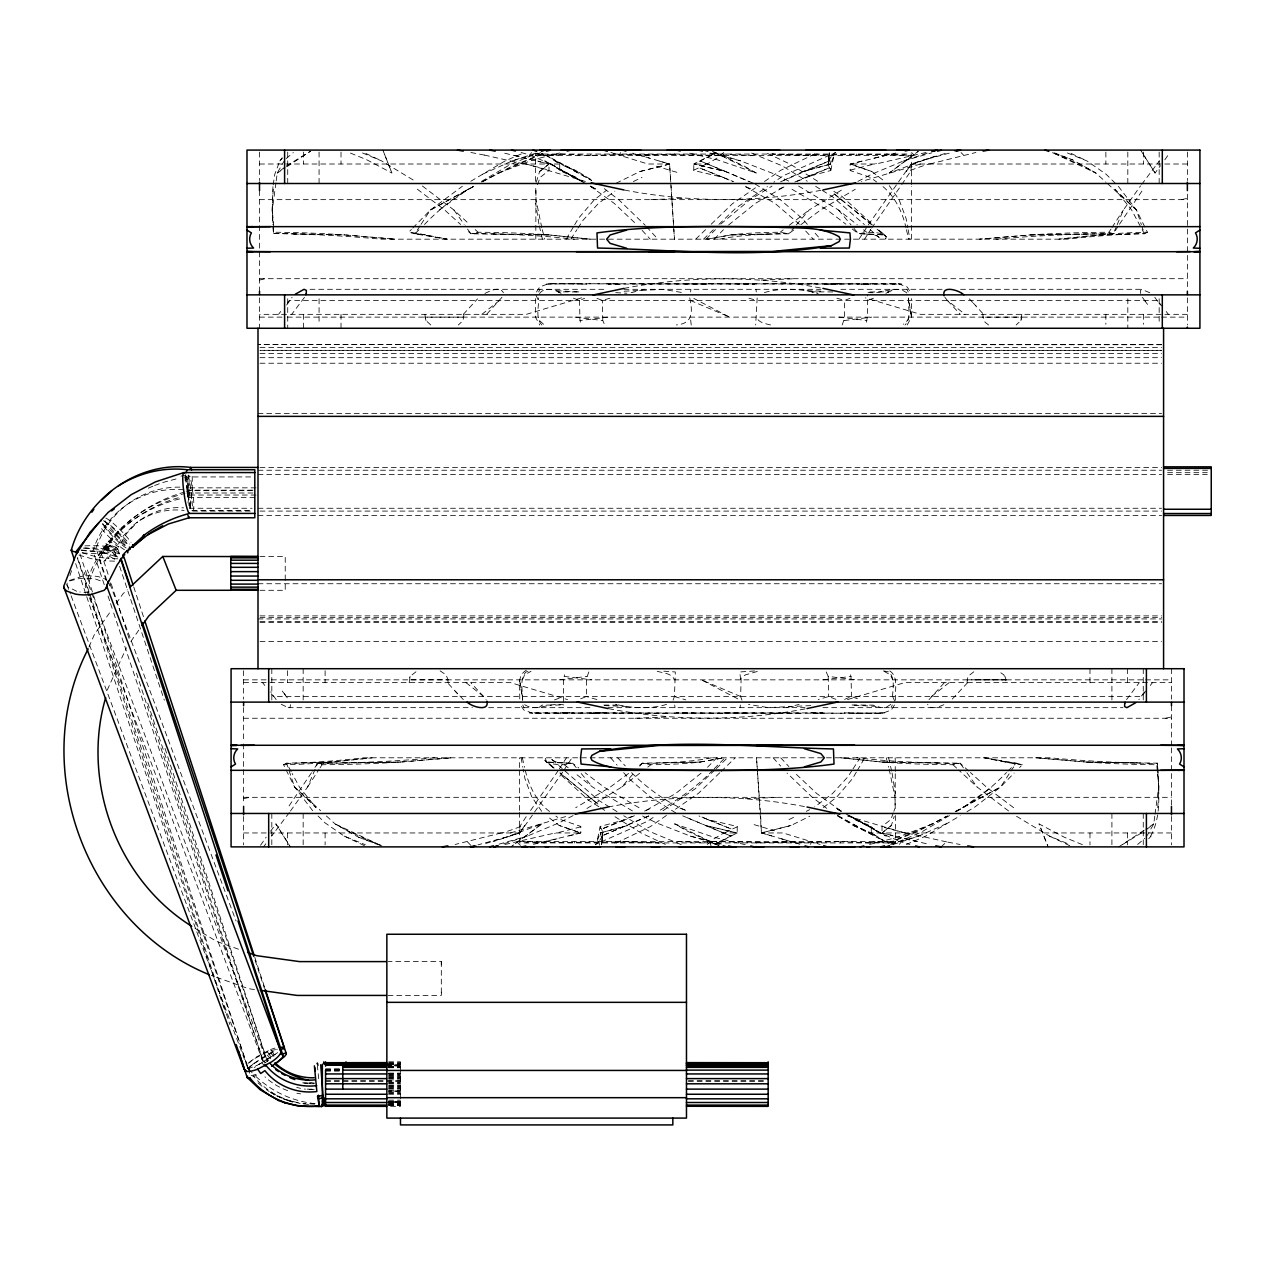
<?xml version="1.0" encoding="UTF-8"?>
<svg xmlns="http://www.w3.org/2000/svg" width="1275" height="1275" viewBox="0 0 1275 1275"><rect width="100%" height="100%" fill="white"/><g stroke="black" fill="none" stroke-linecap="round" stroke-linejoin="round"><path stroke-width="0.75" stroke-dasharray="5 3.75" d="M387.998 995.424L441.325 995.424L441.325 992.189M441.309 964.84L441.309 961.605L388.126 961.605M563.598 702.111L563.598 679.846L564.65 674.794M866.347 322.177L867.398 317.124L867.398 294.86M519.515 812.318L519.674 842.918L895.417 842.918L895.337 812.876M519.515 810.374L519.578 769.478M519.594 767.534L519.61 757.796M911.386 239.174L911.482 186.596M911.482 184.652L911.322 154.052L535.58 154.052L535.643 184.094M535.548 298.557L535.468 317.124L539.723 324.998M895.448 700.262C894.476 690.556 899.433 676.133 888.675 670.204M634.44 815.713L625.818 819.554L600.238 826.439L596.987 841.532L600.238 832.91L602.692 832.957L601.657 844.321L602.692 832.957A181.48 41.262 9.4 0 0 599.935 826.407M794.819 182.022L805.178 177.416L830.758 170.515L830.758 164.061L828.288 164.013L829.324 152.649L828.288 164.013A181.48 41.262 9.4 0 0 831.061 170.563M535.803 239.174L535.93 188.923M895.257 773.686L895.066 808.047L893.871 811.33M541.875 324.998C535.038 317.858 539.245 306.797 538.417 297.936M883.543 670.905L889.121 671.973C895.911 679.479 892.229 690.859 892.436 700.166M273.233 189.242L272.069 209.817L272.93 224.575M1157.764 807.712L1158.927 787.153L1157.509 763.167L1086.364 762.067L1035.81 757.796L1086.364 762.067A308.423 59.001 7.6 0 0 1156.744 764.729L1157.509 763.167C1158.003 788.332 1163.23 816.797 1148.791 839.173M601.657 844.321L602.692 832.957M690.652 291.975L690.875 289.282M740.122 707.689L740.329 704.995M828.288 164.013L829.324 152.649M817.387 154.052L808.828 155.438L772.076 154.052C818.359 156.347 865.677 153.175 911.529 155.438L535.373 155.438L541.971 154.052L544.568 155.438L560.745 154.052L590.452 155.438L590.596 154.052M840.384 842.918L840.528 841.532L870.251 842.918L886.412 841.532L889.01 842.918L895.624 841.532L519.467 841.532C565.303 843.795 612.622 840.623 658.92 842.918L622.152 841.532L613.61 842.918M673.088 700.166L674.443 696.548L675.32 671.973L660.514 670.969M757.175 297.936L755.677 324.998M522.638 700.166C522.862 690.859 519.18 679.479 525.969 671.973L531.532 670.905M908.485 297.936C907.657 306.797 911.848 317.858 905.011 324.998M275.942 182.787L272.308 210.024L272.993 223.906M276.197 180.843L277.249 173.049L283.831 161.463M1154.783 816.128L1153.747 823.921L1147.165 835.508M1155.054 814.183L1158.688 786.946L1156.744 764.729M409.148 682.635L410.104 676.403L417.18 670.841M464.02 314.335L463.064 320.567L458.315 324.998M522.399 679.846L524.615 674.921L530.99 671.303M908.597 317.124L907.832 320.121L903.353 324.264M966.976 682.635L967.932 676.403L975.008 670.841M1021.833 314.335L1020.892 320.567L1016.127 324.998M272.914 186.708L272.308 210.024L273.918 228.528M273.185 184.923L274.794 174.229L279.863 160.889L282.205 157.797M588.843 671.973L586.58 678.109L586.484 696.548L579.185 699.337M842.137 324.998L844.401 318.862L844.512 300.422L849.979 298.334M830.758 170.515L833.993 155.438L830.758 164.061L803.138 171.503L780.459 181.735M448.115 682.635L447.876 679.814L409.148 679.846L410.104 676.403M1020.892 320.567L1021.833 317.124L983.838 317.156M689.727 297.936C692.947 312.55 692.628 323.627 676.356 324.966M741.986 700.166L740.648 696.548L741.126 678.204L745.285 674.921L757.86 671.303M536.217 182.293L539.628 171.503L548.983 164.061L548.983 170.515L540.106 177.416L537.126 185.64M893.265 812.972L890.874 819.554L882.013 826.439L882.013 832.91L891.368 825.467L894.205 816.462M69.95 575.455L72.356 568.411M109.315 585.926L110.399 582.771M83.353 548.123A22.95 3.028 1.4 0 1 98.079 548.25L103.355 548.633L105.395 543.325A20.416 1.881 24.3 0 1 115.244 549.477L123.356 535.851L134.289 524.487L133.604 525.077C147.326 513.427 165.352 506.175 183.52 507.864M84.883 545.875A22.95 3.028 1.4 0 1 101.283 545.923L106.558 546.29L108.582 540.998A20.416 1.881 24.3 0 1 118.432 547.15L126.56 533.524L137.493 522.16L136.792 522.75M82.477 552.872L87.752 553.254A22.95 3.028 1.4 0 0 104.152 553.302L106.447 547.357A20.416 1.881 24.3 0 0 115.244 549.477M81.106 550.035L90.939 550.928A22.95 3.028 1.4 0 0 107.339 550.975L109.634 545.031A20.416 1.881 24.3 0 0 118.432 547.15M538.688 707.689L542.082 705.107L563.933 704.995C551.167 701.617 535.723 712.629 524.248 704.39M892.293 289.282L891.783 290.588L885.567 293.362M290.429 811.059L307.626 786.946L317.682 763.167L400.414 762.067L451.493 757.796L400.414 762.067A308.423 70.603 -2 0 1 322.065 764.729L317.682 763.167L312.534 771.152M1116.406 226.488L1113.298 233.803L1030.582 234.903L979.503 239.174L1030.582 234.903A308.423 70.603 -2 0 1 1108.915 232.241L1113.298 233.803L1118.462 225.818M1117.171 224.655L1123.371 210.024L1140.551 185.895M88.963 647.062L94.478 634.312L111.594 609.976M107.243 690.094L126.4 647.78M828.543 160.889L832.208 155.088L835.619 152.49L783.392 175.711L773.845 182.213M602.438 836.081L598.788 841.883L595.377 844.48L647.588 821.259L655.557 815.841M273.615 233.484L344.632 234.903L395.17 239.174L344.632 234.903A308.423 59.001 7.6 0 0 274.237 232.241L273.615 233.484L344.632 234.903M538.688 291.975L539.915 289.282M891.082 707.689L892.309 704.995M536.488 291.975L539.723 286.987L548.346 283.719L899.481 284.102L898.333 283.719L907.178 286.987L910.398 291.975M894.508 704.995L891.273 709.984L882.651 713.251L531.5 712.868L532.647 713.251L523.818 709.984L520.582 704.995M566.18 239.174L573.734 226.376M574.674 224.782L578.452 218.376L594.214 199.936L606.613 190.198M856.322 772.188L852.545 778.595L836.767 797.034L822.837 807.999M857.262 770.594L864.801 757.796M286.62 305.06L292.103 297.298M1144.376 691.911L1138.878 699.672M304.47 297.378L291.704 314.335M864.562 239.174L870.634 229.691M871.654 228.113L900.724 186.038M558.322 770.435L530.273 810.932M559.342 768.857L566.435 757.796M1126.526 699.592L1139.292 682.635M311.498 772.762L287.815 807.712M868.355 224.782L911.115 164.061L946.289 153.096M562.642 772.188L519.865 832.91L483.002 844.321M1119.482 224.209L1143.165 189.242M570.817 239.174L576.938 229.691M577.957 228.113L583.073 220.208L598.469 203.394L614.853 191.138M852.003 770.435L847.923 776.762L832.511 793.576L814.645 806.932M853.023 768.857L860.179 757.796M859.015 239.174L867.319 226.376M563.678 770.594L571.981 757.796M420.033 225.882L414.869 233.803L408.685 232.241L411.395 229.452M421.069 224.304L430.376 210.024L462.379 186.262M307.626 786.946L318.973 769.494M320.009 767.901L322.065 764.729M1108.915 232.241L1110.987 229.07M1112.023 227.476L1123.371 210.024M966.928 811.713L975.327 806.692L1000.62 786.946L1009.912 772.666M1010.948 771.088L1016.111 763.167L1022.311 764.729L1019.602 767.518M906.334 171.503L911.274 164.013L1187.376 164.013M524.663 825.467L519.722 832.957L243.605 832.957M521.108 152.49L529.858 155.088L531.516 152.586M899.481 844.385L901.122 841.883L909.872 844.48M260.53 845.261L266.172 837.165M1164.824 159.805L1169.334 153.335M501.999 297.298L486.604 314.335M928.997 699.672L944.392 682.635M116.152 603.489L123.006 593.752L127.261 589.767M130.863 641.452L139.772 628.766M610.884 152.49L618.997 155.088L620.766 152.586M539.468 293.553C544.792 286.445 554.88 289.744 561.319 293.362M810.231 844.385L811.984 841.883L820.112 844.48M901.744 184.604L911.115 170.515L911.115 164.061L937.842 155.343M526.192 816.669L519.865 826.439L519.865 832.91L493.138 841.628M81.6 550.418L103.179 552.457L106.845 547.405L117.077 556.681M84.803 548.091L106.367 550.131L110.033 545.078L120.264 554.354M78.97 555.119L93.043 559.119L104.709 560.809L108.439 555.661L117.619 560.825M82.174 552.792L96.231 556.793L107.897 558.482L111.642 553.334L118.703 557.605M270.523 831.284L275.942 823.921L290.333 846.887L275.942 823.921M1155.038 173.049L1140.647 150.083L1155.038 173.049L1160.473 165.686M289.345 812.526L271.623 836.081M1141.635 184.445L1159.373 160.889M263.574 846.887L265.869 843.795M185.959 476.515A20.113 2.677 82.2 0 0 186.548 485.775L188.031 496.342A21.133 2.805 82.2 0 0 191.967 510.494L193.37 510.287A20.113 2.677 82.2 0 0 193.258 495.561L191.776 484.994A21.133 2.805 82.2 0 0 189.8 475.942M278.508 314.335L280.707 311.514M1150.273 685.456L1152.488 682.635M287.257 303.163L289.409 300.422L1157.493 300.422L1161.812 305.92M1145.906 691.034L1141.587 696.548L273.503 696.548L271.352 693.807M907.178 324.998L911.434 317.124L911.354 298.557M795.042 226.376L788.635 233.803L730.957 234.903L707.274 239.174L730.957 234.903A308.423 52.339 9.2 0 1 780.157 232.241L788.635 233.803L794.755 229.245M796.317 224.894L809.131 210.024L844.05 188.493M586.946 808.477L621.849 786.946L633.388 773.558M639.795 766.132L642.361 763.167L700.039 762.067L723.722 757.796L700.039 762.067A308.423 52.339 9.2 0 1 650.84 764.729L642.361 763.167L637.755 766.594M279.863 160.889L282.285 158.18M1148.711 838.791L1151.134 836.081M463.319 314.335L477.551 298.86M967.661 682.635L951.74 699.592M412.749 228.066L430.376 210.024L473.2 186.548M706.047 239.174L715.418 229.58M720.773 224.097L749.716 199.936L772.028 186.07M714.207 239.174L723.451 229.723M707.545 767.247L716.789 757.796M712.9 770.132C697.234 786.468 678.396 799.457 658.968 810.884M714.239 768.761L724.949 757.796M956.107 811.314L1000.62 786.946L1014.167 773.064M723.674 152.49L717.395 157.909L707.195 164.013L693.791 164.061L693.791 170.515L723.308 177.416L733.715 181.735M707.322 844.48L713.586 839.062L723.786 832.957L737.205 832.91L737.205 826.439L707.689 819.554L699.003 815.952M418.981 229.803L414.869 233.803L447.222 239.174L425.675 234.903A308.423 5.339 13.3 0 0 408.685 232.241M424.479 224.48C438.791 209.53 455.127 196.509 473.152 186.293M956.17 811.649C974.801 801.226 991.775 787.934 1006.517 772.491M1007.887 771.152L1016.111 763.167L983.774 757.796L1005.306 762.067A308.423 5.339 13.3 0 0 1022.311 764.729M695.736 239.174L705.585 229.643M711.227 224.209L732.344 203.793L758.099 185.975M719.769 772.762L698.652 793.162L672.897 810.996M721.172 771.407L735.261 757.796M703.513 239.174L713.299 229.771M718.893 224.4L735.659 208.271L767.486 186.564M714.893 769.877L695.337 788.683L661.916 811.49M716.295 768.538L727.483 757.796M728.615 224.974L755.422 203.394L784.46 186.612M701.075 773.192L675.575 793.576L644.815 811.123M470.905 152.49L484.436 155.088L487.178 152.586M941.062 846.887L946.544 841.883L960.075 844.48M889.201 173.049L918.335 151.231L889.201 173.049L924.726 159.805L949.222 153.159M541.779 823.921L511.036 846.887L541.779 823.921L506.255 837.165L477.998 844.831M286.206 158.594L293.346 152.522M1137.651 844.448L1144.791 838.376M890.843 704.39L886.539 707.035L881.248 707.657L872.992 705.107L851.158 704.995L875.861 706.366L876.387 707.689M539.628 171.503L548.983 164.061L503.944 153.032M891.368 825.467L882.013 832.91L928.774 844.321M247.238 1068.45L261.152 1058.457L277.281 1049.166M253.215 1063.924L248.195 1068.705L252.083 1072.642M481.886 314.335L499.561 300.422M931.435 696.548L949.11 682.635M284.723 167.248L277.249 173.049L285.202 167.838M1146.273 829.722L1153.747 823.921L1145.795 829.133M780.157 232.241L783.201 229.898M789.305 225.229L809.131 210.024M621.849 786.946L640.162 772.921M647.796 767.072L650.84 764.729M800.891 224.671L820.829 209.817L855.286 189.242M628.559 773.447L610.167 787.153L575.694 807.712M439.556 209.817L468.132 189.242M962.864 807.712L991.424 787.153M277.743 1052.592L254.219 1067.558M266.73 1059.637L274.077 1054.425L270.603 1049.548L256.642 1056.832A20.225 5.769 -28.2 0 0 247.334 1066.936L251.063 1072.737M764.522 181.512L780.619 170.372L817.657 152.618M666.458 815.458L650.362 826.598L613.323 844.337M526.4 670.204C515.658 676.133 520.598 690.556 519.642 700.262M253.677 1063.637L275.336 1050.855M275.304 1054.345L257.407 1065.215L248.195 1068.705L77.584 557.43M286.795 166.786L310.67 151.135M1144.201 830.184L1118.733 846.887L1144.775 830.886M264.722 1062.856L267.814 1060.928M286.206 166.085L310.622 151.088M753.509 183.361L725.555 171.503L693.919 164.013L716.024 152.649M714.956 844.321L737.077 832.957L705.426 825.467L682.715 815.841M470.794 181.257L504.9 161.048L522.957 153.223M906.238 844.528L926.08 835.922L960.202 815.713M481.52 181.385L509.984 164.65L537.444 153.159M949.477 815.586L921.012 832.32L891.719 844.576M139.883 520.487C152.904 512.152 168.778 508.502 184.126 510.462M69.551 580.412L82.349 576.252A22.52 9.228 -1 0 1 98.701 576.73L106.765 579.631M430.376 210.024L474.077 186.325M482.811 181.592L512.231 166.085L544.186 153M888.579 843.237L918.749 830.886L946.433 816.335M955.166 811.585L1000.62 786.946M481.647 182.054L498.541 173.049L544.011 153.255M904.915 154.052L902.317 155.438L886.157 154.052M526.065 842.918L528.663 841.532L544.839 842.918M888.802 842.918L932.439 823.921L947.66 815.825M484.962 293.441C489.998 290.907 500.055 285.743 503.402 292.724M1147.42 232.241L1144.408 233.803L1098.922 234.903L1058.919 239.174L1098.922 234.903A308.423 35.7 -11.6 0 1 1147.42 232.241L1136.455 210.024L1118.318 186.262M283.576 764.729L286.588 763.167L332.058 762.067L372.077 757.796L332.058 762.067A308.423 35.7 -11.6 0 1 283.576 764.729L285.249 768.156M857.884 181.369L871.718 174.229L903.624 160.889L927.387 153.096M573.113 815.602L559.279 822.742L527.356 836.081L501.776 844.48M616.064 183.265L639.938 171.503L669.582 164.061L674.459 239.174L669.582 164.061L632.735 153.191M711.546 155.343L693.791 164.061L725.555 171.503L700.405 161.048L749.78 181.799M719.451 841.628L737.205 832.91L705.426 825.467L730.575 835.922L683.049 815.952M757.302 769.654L761.398 832.91L791.042 825.467L809.816 816.223M633.356 181.528L641.962 177.416M789.018 819.554L795.919 816.271M806.262 811.33L809.705 809.689M885.822 293.33L888.898 291.863L867.064 291.975C879.622 295.928 896.819 283.193 907.433 293.553M644.481 289.282L628.75 293.33M786.5 707.689L799.122 704.374M482.556 174.229L512.215 160.889L536.026 153.096M648.8 816.016L601.848 835.922L602.581 841.628L600.238 832.91L600.238 826.439M893.137 844.48L918.781 836.081L948.441 822.742M943.835 704.692C939.229 706.701 930.208 710.637 927.594 704.246M148.267 488.213L153.016 486.11M252.785 1076.769L256.594 1075.096M275.623 1049.676A20.878 5.961 -28.2 0 0 267.399 1051.875L253.438 1059.174A20.225 5.769 -28.2 0 0 246.665 1064.784M780.603 181.799L829.133 161.048L828.415 155.343L830.758 164.061M648.592 815.952L601.848 835.922L600.27 832.957L627.842 825.467L600.238 832.91M779.28 188.923L784.635 186.66M797.146 181.401L829.324 167.886L805.178 177.416M632.049 816.319L601.673 829.085L625.818 819.554M644.56 811.059L651.716 808.047M573.415 298.191L579.503 300.422L584.619 298.334M844.656 699.337L851.493 696.548L860.593 699.911M498.541 173.049L533.077 159.805L559.582 153M932.439 823.921L897.919 837.165L869.518 844.448M554.498 699.911L563.598 696.548M873.503 298.191L867.398 300.422M154.642 485.504L161.128 483.113M255.972 1074.442L251.095 1075.654A19.906 3.14 -31.6 0 1 250.84 1073.869M69.663 580.938L79.162 578.579A22.52 9.228 -1 0 1 95.513 579.057L103.578 581.958M920.518 164.013L861.47 181.464M510.462 832.957L567.598 815.984M596.923 298.334L602.39 300.422L610.056 298.191M835.89 699.337L828.607 696.548L818.231 699.545M929.746 164.013L975.885 152.49M162.754 482.524L179.408 478.061M501.234 832.957L455.111 844.48M903.624 160.889L931.945 152.793M499.035 844.177L527.356 836.081M512.215 160.889L540.759 152.793M560.745 154.052L555.868 155.438L541.971 154.052M870.251 842.918L875.128 841.532L889.01 842.918M890.221 844.177L918.781 836.081M764.41 292.581C781.862 287.369 800.684 288.851 818.152 293.33M666.586 704.39C650.17 709.283 632.464 708.294 615.952 704.374M862.139 161.048L850.154 164.061L850.154 170.515L870.411 177.416L876.69 182.022M568.857 835.922L580.826 832.91L580.826 826.439L560.586 819.554L555.868 816.096M639.938 171.503L669.582 164.061M760.697 816.637L761.398 832.91L791.042 825.467M581.591 297.84L526.368 314.335L259.51 314.335M847.477 699.608L904.613 682.635L1171.47 682.635M895.879 153.032L850.154 164.061L871.797 171.503L885.233 181.815M533.428 844.321L580.826 832.91L559.183 825.467L547.246 816.303M259.51 280.07L265.232 278.699M1181.67 199.649L1187.376 198.278M243.605 798.692L249.326 797.321M1165.764 718.255L1171.47 716.901M873.981 158.148L885.838 155.343M545.158 841.628L557 838.823M926.064 152.49L875.861 164.013L850.377 164.013L871.797 171.503M180.922 476.117L185.943 474.985M504.932 844.48L555.135 832.957L580.603 832.957L559.183 825.467M472.34 233.484L548.84 234.903L590.325 239.174L548.84 234.903A308.423 68.228 -4 0 0 478.061 232.241L470.921 233.803L466.507 229.803M958.641 763.486L882.157 762.067L840.671 757.796L882.157 762.067A308.423 68.228 -4 0 0 952.935 764.729L960.075 763.167L968.888 771.152M852.21 229.006L858.521 233.803L866.665 232.241A308.423 26.09 -12.5 0 1 884.531 234.903L886.205 236.799L885.711 239.174L884.531 234.903L878.459 229.946M554.035 768.251L546.449 762.067L545.27 757.796L544.776 760.171L546.449 762.067A308.423 26.09 -12.5 0 0 564.331 764.729L572.475 763.167L578.786 767.964M610.454 283.719L608.366 284.102L816.303 283.719M820.526 713.251L822.614 712.868L614.693 713.251M820.957 190.31C756.091 202.693 688.819 202.518 623.985 189.959M623.985 288.389C688.819 275.83 756.091 275.655 820.957 288.054M805.051 708.916C740.185 721.315 672.913 721.14 608.079 708.565M608.079 807.011C672.913 794.452 740.185 794.277 805.051 806.661M752.872 155.438L723.451 154.052L723.451 155.438C679.049 154.785 634.886 153.622 590.452 155.438M678.125 841.532L707.545 842.918L707.545 841.532C751.947 842.185 796.094 843.333 840.528 841.532M579.503 300.422L579.982 320.567L607.856 317.124M844.114 320.567L871.813 317.124M559.167 679.846L586.883 676.403M823.14 679.846L851.015 676.403L851.493 696.548M966.976 679.846L1005.927 679.846L1005.927 682.635M107.339 550.975L117.157 549.541A19.332 2.55 1.4 0 0 114.654 547.437M104.152 553.302L113.969 551.868A19.332 2.55 1.4 0 0 111.451 549.764L103.355 548.633M754.561 670.969L739.771 671.973L740.648 679.846M1149.715 292.724L1141.731 289.377L1140.519 290.397L1140.615 293.441M281.265 704.246L288.15 707.673L290.031 707.195L290.636 704.692M553.079 283.719L545.317 284.102L574.483 283.719M877.917 713.251L885.663 712.868L856.513 713.251M894.444 283.719L860.274 284.102L873.821 283.719M536.536 713.251L570.706 712.868L557.175 713.251M650.872 199.649L685.599 198.278M761.287 280.07L796.03 278.699M634.966 718.255L669.694 716.901M745.381 798.692L780.125 797.321M674.826 154.052L638.058 155.438L629.515 154.052M756.171 842.918L792.923 841.532L801.481 842.918M624.128 291.21L662.904 289.377L682.492 292.581M810.757 705.617L768.076 707.593L748.505 704.39M1098.922 234.903L1145.03 233.484M838.472 283.719L825.833 284.102L857.788 283.719M592.524 713.251L605.163 712.868L573.192 713.251M285.967 763.486L332.058 762.067M730.957 234.903L786.93 233.484M644.05 763.486L700.039 762.067M1030.582 234.903L1112.438 233.484M318.559 763.486L400.414 762.067M259.941 556.49L285.233 556.458L285.233 579.472M117.81 558.832L107.897 558.482M114.607 561.159L104.709 560.809M259.51 164.013L548.776 164.013L537.731 161.048M259.51 199.649L1187.376 199.649M259.51 278.699L1187.376 278.699M310 289.298L606.055 289.313M623.969 289.313L820.941 289.313M840.847 289.313L942.719 289.313M960.553 289.313L1142.83 289.298M1187.376 314.335L920.518 314.335L865.295 297.84M259.51 317.124L285.409 317.124M287.337 317.124L1159.549 317.124M1161.493 317.124L1187.376 317.124M259.988 347.438L1161.605 347.438M259.988 353.589L1161.605 353.589M259.988 357.685L1161.605 357.685M259.988 363.232L1161.605 363.232M257.996 413.514L1161.605 413.514M259.988 467.431L1161.605 467.431M257.996 470.236L1161.605 470.236M1167.565 470.236L1211.25 470.236M1167.565 472.69L1207.282 472.69M257.996 474.603L1161.605 474.603M1167.565 474.603L1207.282 474.603M184.413 476.93L250.888 476.93M256.052 487.847L189.911 487.847A89.202 87.051 90 0 0 186.58 487.48M186.708 490.174L254.809 490.174M252.163 490.668L189.911 490.668A155.614 142.035 21.2 0 0 186.437 491.544M186.708 492.995L254.809 492.995M256.052 495.035L189.911 495.035A141.429 139.724 60.9 0 0 186.341 495.752M188.652 497.362L254.809 497.362M189.226 508.263L252.099 508.263M257.996 508.263L1161.605 508.263M191.919 510.606L250.872 510.606M192.764 511.084L252.067 511.084M259.988 511.084L1161.605 511.084M257.996 515.451L1161.605 515.451M257.996 583.743L1161.605 583.743M259.988 615.889L1161.605 615.889M259.988 617.642L1161.605 617.642M257.996 618.933L1161.605 618.933M259.988 621.594L1161.605 621.594M259.988 622.471L1161.605 622.471M259.988 641.468L1161.605 641.468M975.008 679.814L1005.927 679.846L1003.808 674.794L997.911 670.841M243.605 679.846L269.503 679.846M271.432 679.846L1143.643 679.846M1145.587 679.846L1171.47 679.846M243.605 682.635L510.462 682.635L567.598 699.608M288.15 707.673L472.419 707.657M488.66 707.673L592.142 707.657M608.063 707.657L805.035 707.657M822.949 707.657L1122.972 707.673M243.605 718.255L1171.47 718.255M243.605 797.321L1171.47 797.321M1171.47 832.957L882.22 832.957L893.265 835.922M388.636 1061.82L400.462 1061.82L400.462 1106.365L388.636 1106.27M388.636 1062.617L400.462 1062.712M388.636 1063.398L400.462 1063.509M388.636 1063.892L400.462 1063.892M388.636 1064.195L400.462 1064.195M388.636 1064.689L400.462 1064.689M388.636 1066.267L400.462 1066.267M388.636 1066.569L400.462 1066.474M388.636 1067.047L400.462 1066.952M388.636 1067.255L400.462 1067.35M388.636 1067.749L400.462 1067.749M325.571 1068.832L341.333 1068.832M325.571 1069.327L341.333 1069.327M325.571 1069.629L341.333 1069.629M325.571 1070.108L341.333 1070.171M325.571 1070.793L341.333 1070.793M325.571 1070.952L341.333 1070.952M388.636 1073.168L400.462 1073.168M388.636 1073.327L400.462 1073.327M388.636 1073.948L400.462 1073.948M388.636 1074.729L400.462 1074.729M388.636 1075.526L400.462 1075.462M388.636 1076.259L400.462 1076.259M388.636 1077.104L400.462 1077.104M388.636 1077.885L400.462 1077.837M388.54 1078.618L400.462 1078.618M388.636 1079.861L400.462 1079.861M325.571 1080.642L400.462 1080.642M688.388 1080.642L764.251 1080.642M325.571 1081.439L400.462 1081.439M688.388 1081.439L764.251 1081.439M388.636 1082.22L400.462 1082.22M388.636 1083.001L400.462 1083.001M388.636 1083.798L400.462 1083.798M388.636 1085.184L400.462 1085.184M388.636 1086.762L400.462 1086.762M388.636 1087.559L400.462 1087.559M388.54 1088.34L400.462 1088.34M388.636 1089.121L400.462 1089.121M388.636 1090.364L400.462 1090.364M388.636 1091.878L400.462 1091.878M388.636 1092.723L400.462 1092.723M388.636 1093.52L400.462 1093.456M388.636 1094.253L400.462 1094.253M388.636 1100.15L400.462 1100.15M388.636 1101.233L400.462 1101.233M388.636 1102.03L400.462 1102.03M388.636 1102.716L400.462 1102.716M388.636 1103.895L400.462 1104.007M388.636 1104.293L400.462 1104.293M388.636 1104.788L400.462 1104.788M388.636 1105.09L400.462 1105.09M388.636 1105.473L400.462 1105.584M425.053 314.335L425.053 317.124L463.064 317.156M259.941 590.277L285.233 590.309L285.233 580.316M388.763 1085.965L400.462 1085.981M388.811 1101.935L400.462 1101.935M388.508 1103.21L400.462 1103.114M529.858 155.088L550.768 164.013L559.709 164.029L577.734 171.503L592.014 180.221M832.83 291.927L811.92 291.863L817.195 293.154M603.872 705.059L619.06 705.107L615.554 704.246M837.388 815.777L853.262 825.467L871.287 832.942L880.212 832.957L901.122 841.883M708.342 283.719L754.688 284.102L735.882 283.719M722.654 713.251L676.308 712.868L695.098 713.251M548.84 234.903L470.921 233.803L465.263 225.882M763.119 283.719L838.52 284.102L814.024 283.719M667.861 713.251L592.461 712.868L616.957 713.251M882.157 762.067L960.075 763.167L965.717 771.088M836.432 283.719L870.012 284.102L856.067 283.719M630.583 283.719L708.071 284.102L681.169 283.719M589.098 283.719L621.068 284.102L608.43 283.719M841.883 713.251L809.928 712.868L822.566 713.251M800.397 713.251L722.925 712.868L749.827 713.251M594.548 713.251L560.968 712.868L574.929 713.251M872.419 283.719L901.568 284.102L893.823 283.719M558.577 713.251L529.412 712.868L537.173 713.251M1086.364 762.067L1157.365 763.486M573.081 283.719L586.612 284.102L552.442 283.719M857.916 713.251L844.369 712.868L878.539 713.251M314.622 1104.15L302.892 1103.433M860.147 233.484L884.531 234.903L858.521 233.803L852.274 226.376M570.833 763.486L546.449 762.067L572.475 763.167L576.22 767.614M820.813 291.146L805.21 290.604L802.405 289.282M604.318 705.617L625.786 706.366L628.575 707.689M615.713 292.66L626.886 293.234M303.53 1103.927L308.725 1104.453M315.068 1103.624C291.879 1101.361 269.615 1090.635 253.374 1073.948M106.558 546.29L114.654 547.437M982.882 314.335L983.121 317.156M430.759 324.998L426.009 320.567L425.292 317.156M413.626 233.484L425.675 234.903M1005.306 762.067L1017.37 763.486M839.046 317.124L866.92 320.567M575.073 317.124L602.788 320.567L604.748 324.998M826.232 671.973L828.208 676.403L855.907 679.846M564.076 676.403L591.951 679.846M254.442 989.528L248.609 988.715L211.252 975.407M288.07 1100.516L300.087 1103.417M484.436 155.088L524.376 164.013M946.544 841.883L906.621 832.957M770.53 324.966C765.606 323.611 758.274 322.75 756.553 317.124M657.231 671.303C662.936 673.009 672.116 673.2 674.443 679.846M106.367 550.131L120.44 554.131M103.179 552.457L119.691 557.828M293.282 1101.584L299.003 1102.939M689.52 153.175L717.395 159.805L756.266 173.049L744.17 166.085L711.737 150.928L756.266 173.049M514.351 155.343L526.224 158.148M904.772 838.823L916.645 841.628M745.19 844.672L713.586 837.165L674.714 823.921L686.811 830.886L719.259 846.042M585.416 181.464L526.368 164.013M847.477 815.984L904.613 832.957M710.079 153.032L740.679 160.889L774.849 174.229L790.102 181.831M642.584 815.984L656.131 822.742L690.317 836.081L722.829 844.433M76.643 591.249L67.814 586.803A19.508 7.985 -1 0 1 67.543 582.484M596.859 699.545L586.484 696.548M836.862 298.191L844.512 300.422M659.271 161.048L669.391 164.013L647.875 164.013L618.997 155.088M748.951 298.191L756.553 300.422M674.443 696.548L685.838 699.895M771.726 835.922L761.605 832.957L783.105 832.957L811.984 841.883M713.267 152.793L740.679 160.889M761.398 832.91L800.047 844.321M690.317 836.081L719.546 844.719M639.938 155.343L649.421 158.148M781.575 838.823L791.058 841.628M288.15 1100.628L294.78 1102.747M291.369 1101.138C276.436 1096.771 262.889 1087.83 253.151 1075.67M1052.481 152.681L1072.546 159.805L1095.894 173.049L1106.031 182.293M326.416 816L335.102 823.921L358.45 837.165L380.332 844.942M238.441 949.19L216.543 941.38L195.011 928.296M283.146 1098.668L288.246 1100.58M1054.425 152.873L1072.546 159.805M358.45 837.165L378.372 844.799M283.289 1098.699L286.524 1099.974M247.94 1068.338L249.741 1069.056M723.308 177.416L699.481 167.886L732.647 181.401M707.689 819.554L731.499 829.085L700.182 816.319M1067.398 152.968L1086.842 160.889L1106.11 174.229L1116.964 184.923M745.556 186.66L775.057 203.394L799.393 224.273M631.587 772.698C647.588 788.603 666.458 802.214 687.289 811.059M318.097 816.048L324.87 822.742L344.138 836.081L365.351 844.719M350.45 153.08L366.802 159.805L391.935 173.049L382.867 150.083L391.935 173.049M1082.363 844.64L1064.195 837.165L1039.045 823.921L1048.13 846.887L1039.045 823.921M745.875 186.756L751.071 188.923M679.91 808.047L686.858 810.932M751.613 153.096L782.165 165.83L807.282 181.225M582.627 181.241L559.741 170.515L559.709 164.029L551.533 158.148L541.62 153.319M362.498 152.968L381.528 160.889L416.033 181.719M1016.558 816.319L1049.453 836.081L1070.219 844.719M848.369 815.729L871.239 826.439L871.287 832.942L887.846 842.966M681.185 844.624L648.832 831.141L623.714 815.729M884.101 671.303L890.476 674.921L892.691 679.846M690.349 300.422L729.603 317.124L693.807 298.414M740.648 696.548L701.377 679.846L738.894 699.449M1054.409 153.287L1083.304 166.085L1095.894 173.049L1054.138 153.367M382.006 846.074L347.677 830.886L335.102 823.921L382.07 846.058M1071.032 153.414L1086.842 160.889M767.438 153.414L790.293 164.204L818.741 181.942M665.311 844.385L640.688 832.766L613.928 816.08M344.138 836.081L365.24 846.042M365.798 153.414L381.528 160.889M1049.453 836.081L1070.426 846.042M561.08 293.33L558.004 291.863L579.838 291.975L555.119 290.604L554.593 289.282M276.755 1095.799L281.504 1098.062M276.962 1095.799L281.679 1098.046M577.734 171.503L556.028 161.048L591.6 180.397M853.262 825.467L874.953 835.922L834.312 813.801M576.316 177.416L556.633 167.886L581.814 181.592M854.68 819.554L874.347 829.085L850.855 816.287M440.082 670.841L445.995 674.794L448.115 679.846M674.714 823.921L721.06 846.887M798.58 186.054L838.536 210.024L857.294 224.83M632.416 810.916L592.445 786.946L575.264 773.367M590.213 186.166L614.231 203.394L636.703 224.591M840.783 810.804L816.765 793.56L794.277 772.379M586.468 183.903L544.744 160.889L583.058 182.15M846.249 814.024L886.237 836.081L849.676 815.793M551.533 158.148L591.441 180.253M837.818 815.761L879.447 838.823M550.768 164.013L581.559 181.241M849.437 815.729L880.212 832.957M270.842 1092.452L275.4 1095.034M590.851 186.405L595.25 188.907L590.516 186.038M841.596 811.394L835.747 808.063L840.48 810.932M791.966 189.242L826.949 209.817L845.899 224.209M639.014 807.712L604.047 787.153L585.097 772.762M270.635 1092.388L275.177 1095.05M543.533 324.248L539.07 320.105L538.305 317.124M815.649 186.373L820.67 189.449M822.343 190.469L832.4 196.637L864.386 224.575M617.02 811.633L598.597 800.333L563.693 769.861M833.802 191.314L842.169 196.541L872.992 224.719M755.262 184.094L780.587 199.936L802.102 218.376L807.33 224.32M675.734 812.876L650.409 797.034L628.878 778.595L623.666 772.65M598.867 806.692L588.827 800.429L559.454 773.59M600.541 807.728L605.561 810.868M546.21 155.343L559.709 164.029M871.287 832.942L884.77 841.628M988.587 324.998L985.001 322.177L982.882 317.124M422.392 186.007L453.948 210.024L469.551 224.4M1008.589 810.964L977.032 786.946L958.609 769.957M266.268 1089.472L269.137 1091.496M882.985 186.612C895.209 196.892 902.604 212.351 905.999 227.795M549.573 811.506C536.233 801.513 528.615 785.145 524.997 769.176M417.355 189.242L444.465 209.817L460.642 224.48M1013.641 807.712L986.515 787.153L970.355 772.491M604.254 188.62L618.965 199.936L645.23 225.308M826.726 808.35L812.016 797.034L787.026 773.048M944.903 297.298L947.341 300.422L965.016 314.335M465.981 682.635L483.655 696.548L486.094 699.672M863.542 229.771L866.665 232.241M564.331 764.729L569.017 768.442M872.403 225.006L832.942 192.796L871 224.225M560.107 773.208L598.039 804.174L559.996 772.746M877.088 229.261L886.205 236.799L878.873 230.09M553.908 767.709L544.776 760.171L553.589 768.219M258.076 1082.921L263.415 1087.447M870.203 229.659L878.921 237.278M552.059 759.693L562.243 768.586M463.351 699.592L455.079 691.034M1107.481 183.616L1136.455 210.024L1141.348 224.655M286.094 769.861L294.541 786.946L320.615 810.709M475.224 229.628L478.061 232.241M952.935 764.729L957.19 768.65M1136.455 210.024L1114.987 189.242L1131.499 209.817L1144.408 233.803L1141.954 226.488M291.194 771.726L286.588 763.167L294.541 786.946L315.993 807.712L299.498 787.153L292.118 773.447M312.678 810.709L294.541 786.946M911.545 152.586L914.048 155.088M516.949 841.883L521.937 846.887M969.335 298.86L975.901 305.936M270.428 1052.815L274.109 1056.545M267.24 1055.158L270.906 1058.872M261.757 1062.824L265.901 1067.016M961.079 152.586L963.517 155.088M467.479 841.883L472.34 846.887M947.341 300.422L960.298 314.335M483.655 696.548L470.698 682.635M805.704 231.046L813.275 239.174M642.138 230.424L650.266 239.174M780.73 757.796L788.858 766.546M617.706 757.796L625.276 765.924M973.383 303.163L983.567 314.335M646.489 226.695L657.868 239.174M773.128 757.796L780.698 766.116M457.613 693.807L447.413 682.635M1154.783 297.298L1160.282 305.06M276.197 699.672L270.714 691.911M815.155 233.229L820.383 239.174M610.613 757.796L617.132 765.223M838.536 210.024L851.031 224.894M581.209 773.558L592.445 786.946M1166.179 311.514L1168.394 314.335M262.602 682.635L264.802 685.456M1142.432 297.378L1146.623 303.163M284.357 693.807L288.564 699.592M1144.52 300.422L1148.743 305.936M282.237 691.034L286.477 696.548M966.848 772.666L977.032 786.946M453.948 210.024L464.132 224.304M267.415 1051.875L270.874 1056.752M889.312 185.688L899.178 199.936L906.063 218.376L907.8 227.827M541.684 811.283L531.818 797.034L524.933 778.595L523.18 769.144M906.987 289.282L908.214 291.975M522.782 704.995L524.009 707.689M892.691 696.548L895.098 702.111M535.898 294.86L538.305 300.422M87.385 570.005L88.533 573.017M84.198 572.332L85.329 575.36M109.905 583.743L236.034 920.917M88.708 595.823L85.234 586.532A155.614 142.035 21.2 0 1 184.971 493.425M89.409 597.688L262.538 1060.529A55.367 53.821 0 0 0 264.658 1063.637M66.938 584.651L70.428 593.975M71.129 595.823L247.334 1066.936M850.441 674.794L851.015 676.403M579.982 320.567L580.555 322.177M117.778 548.856L119.675 554.513M255.032 960.155L264.467 988.46M114.591 551.183L117.109 558.721M119.627 566.275L164.332 700.23M106.813 580.492L96.103 548.425A89.202 87.051 90 0 1 179.918 487.13M147.741 703.131L266.093 1057.82A80.931 80.851 -90 0 0 268.674 1060.497M104.247 584.715L92.916 550.752A89.202 87.051 90 0 1 185.05 489.967M108.024 596.031L109.921 601.688M110.543 603.585L113.061 611.123M113.698 613.02L262.905 1060.147A80.931 80.851 -90 0 0 265.471 1062.824M75.655 563.534L225.484 1012.541M133.732 586.962L144.234 619.076M254.793 957.302L264.674 987.519M108.104 574.276L101.299 553.462L118.671 532.52A141.429 139.724 60.9 0 1 181.05 497.027M111.196 583.743L129.763 640.512M165.017 748.377L268.324 1064.386M106.144 580.396L98.111 555.788L115.483 534.847A141.429 139.724 60.9 0 1 181.385 498.477M136.457 673.12L265.136 1066.729M79.99 553.972L249.741 1073.247M77.408 558.179L89.76 595.951M90.382 597.847L229.883 1024.59M1004.987 676.403L1005.927 679.846M425.053 317.124L426.009 320.567M709.936 841.883L711.291 846.887M886.253 757.796L888.691 767.247M889.169 769.144L894.954 797.034L895.289 810.884M541.827 227.827L536.042 199.936L535.691 186.07M542.305 229.723L544.744 239.174M906.445 229.691L908.645 239.174M522.336 757.796L524.551 767.279M888.627 757.796L891.639 771.072M892.07 772.969L895.353 793.576M538.927 224.002L535.643 203.394M539.341 225.898L542.353 239.174M598.788 841.883L599.505 845.213M908.151 229.723L909.904 239.174M521.092 757.796L522.83 767.247M828.208 676.403L828.607 696.548M602.788 320.567L602.39 300.422M908.597 300.422L911.434 317.124L908.533 298.557M522.399 696.548L519.562 679.846L522.734 700.262M691.225 324.998L690.349 317.124M318.718 1078.714L317.427 1066.075M856.29 154.052L856.433 155.438M574.547 841.532L574.69 842.918M756.027 289.282L756.234 291.975M674.746 704.995L674.969 707.689M757.493 771.518L756.521 757.796L757.159 767.678M757.637 773.479L760.569 814.677M273.041 226.424L273.472 233.803L273.089 225.882M895.193 757.796L895.257 771.71M441.309 961.605L441.325 995.424M1187.376 152.076L1187.376 180.508M1187.376 194.135L1187.376 289.441M1187.376 297.84L1187.376 324.998M1171.47 668.706L1171.47 699.13M1171.47 705.776L1171.47 745.939M1171.47 747.915L1171.47 771.63M1171.47 773.606L1171.47 806.31M1171.47 816.462L1171.47 844.895M1159.166 152.06L1159.166 183.504M1159.166 298.78L1159.166 324.328M1143.5 152.076L1143.5 164.013M1143.5 314.335L1143.5 324.28M1143.261 668.706L1143.261 700.15M1143.261 813.466L1143.261 844.911M1127.817 152.06L1127.817 183.504M1127.817 298.78L1127.817 328.265M1127.594 668.706L1127.594 682.635M1127.594 832.957L1127.594 844.895M1111.912 668.706L1111.912 700.15M1111.912 813.466L1111.912 844.911M1105.871 152.076L1105.871 164.013M1105.871 314.335L1105.871 324.28M1089.982 668.706L1089.982 682.635M1089.982 832.957L1089.982 844.895M341.015 152.076L341.015 164.013M341.015 314.335L341.015 328.265M325.109 670.698L325.109 682.635M325.109 832.957L325.109 844.895M319.069 152.06L319.069 183.504M319.069 298.78L319.069 324.328M303.402 152.076L303.402 164.013M303.402 314.335L303.402 328.265M303.163 668.706L303.163 700.15M303.163 813.466L303.163 844.911M287.72 152.06L287.72 183.504M287.72 298.78L287.72 328.265M287.497 670.698L287.497 682.635M287.497 832.957L287.497 844.895M271.814 668.706L271.814 700.15M271.814 813.466L271.814 844.911M259.51 152.076L259.51 180.508M259.51 190.644L259.51 291.194M259.51 297.84L259.51 328.265M243.605 670.698L243.605 699.13M243.605 707.529L243.605 741.986M243.605 743.962L243.605 767.678M243.605 769.654L243.605 802.82M243.605 816.462L243.605 844.895M184.716 492.023A155.614 142.035 21.2 0 0 88.421 584.205L265.726 1058.186A55.367 53.821 0 0 0 267.862 1061.294M314.463 1083.112A80.931 80.851 -90 0 1 308.98 1082.172M314.144 1083.718A55.367 53.821 0 0 1 302.669 1082.826M88.963 592.556A22.52 9.228 -1 0 1 79.831 591.967M270.603 1049.548A20.878 5.961 -28.2 0 1 275.017 1048.098M314.176 1089.647A56.53 54.937 0 0 1 304.39 1089.041M300.549 1088.34A56.53 54.937 0 0 1 296.74 1087.384M190.23 508.47A20.735 1.546 83.7 0 1 188.413 495.433L187.871 490.126A20.304 1.514 83.7 0 1 187.297 475.4M188.078 475.193A20.735 1.546 83.7 0 1 191.393 494.62L191.935 499.928A20.304 1.514 83.7 0 1 192.589 509.187M126.353 543.517A20.432 2.996 45.3 0 1 104.773 520.28M105.857 518.128A20.432 2.996 45.3 0 1 118.192 527.85A20.432 2.996 45.3 0 1 131.022 542.226M124.615 545.365A20.432 2.98 43.4 0 1 102.335 522.862M103.402 520.726A20.432 2.98 43.4 0 1 129.317 544.027M189.832 507.466A20.623 2.263 -88 0 0 191.919 492.74A20.368 2.231 -88 0 0 192.079 474.396M187.553 496.852A20.368 2.231 -88 0 1 188.27 477.982A20.623 2.263 -88 0 1 188.604 475.033M307.61 1083.718A82.939 82.859 -90 0 1 303.928 1082.778M185.592 475.097A21.133 2.805 82.2 0 1 188.588 487.321L190.071 497.887A20.113 2.677 82.2 0 1 190.66 507.147M184.891 477.519A20.735 1.546 83.7 0 1 188.206 496.947L188.748 502.254A20.304 1.514 83.7 0 1 189.035 505.617M126.098 547.979A20.432 2.996 45.3 0 1 103.147 525.125M104.869 521.698A20.432 2.996 45.3 0 1 127.819 544.553M124.44 549.748A20.432 2.98 43.4 0 1 100.773 527.643M102.462 524.248A20.432 2.98 43.4 0 1 126.129 546.353M300.645 1093.87A66.491 66.045 0 0 1 296.884 1093.217M287.672 1090.635A66.491 66.045 0 0 1 273.982 1083.878M272.404 1082.81A66.491 66.045 0 0 1 264.945 1076.849M312.088 1089.169A65.694 65.248 0 0 1 306.414 1089.073M188.015 502.988A20.623 2.263 -88 0 0 188.732 495.067A20.368 2.231 -88 0 0 188.796 475.447M185.082 480.324A20.623 2.263 -88 0 1 185.592 476.021M310.654 1083.463A78.922 78.843 90 0 1 305.299 1082.539M493.202 234.042A301.251 66.635 -4 0 1 574.244 239.174M551.214 163.933A181.48 49.677 -2.6 0 1 560.044 170.483M910.477 170.436A181.48 48.259 -4.7 0 1 929.108 163.869M850.25 170.149A181.48 18.902 -15 0 1 876.403 163.519M706.143 164.188A181.48 24.671 -14.1 0 1 692.564 170.691M524.822 163.774A181.48 37.278 11 0 1 549.605 170.356M676.898 172.332A181.48 3.203 16.1 0 1 656.402 166.212M293.537 234.042A301.251 57.614 7.6 0 1 381.273 239.174L1067.334 239.174A301.251 34.871 -11.6 0 1 1131.77 234.042M417.594 234.042A301.251 5.212 13.3 0 1 445.963 239.174M719.61 239.174A301.251 51.127 9.2 0 1 771.981 234.042M996.142 239.174A301.251 68.962 -2 0 1 1089.806 234.042M866.251 234.042A301.251 25.484 -12.5 0 1 879.575 239.174M937.794 762.928A301.251 66.635 -4 0 1 856.752 757.796M879.782 833.037A181.48 49.677 -2.6 0 1 870.952 826.487M520.503 826.535A181.48 48.259 -4.7 0 1 501.872 833.101M580.747 826.822A181.48 18.902 -15 0 1 554.577 833.452M724.853 832.782A181.48 24.671 -14.1 0 1 738.416 826.28M906.174 833.197A181.48 37.278 11 0 1 881.376 826.614M754.099 824.638A181.48 3.203 16.1 0 1 774.594 830.758M1137.459 762.928A301.251 57.614 7.6 0 1 1049.723 757.796L363.662 757.796A301.251 34.871 -11.6 0 1 299.227 762.928M1013.386 762.928A301.251 5.212 13.3 0 1 985.033 757.796M711.386 757.796A301.251 51.127 9.2 0 1 659.016 762.928M434.839 757.796A301.251 68.962 -2 0 1 341.174 762.928M564.745 762.928A301.251 25.484 -12.5 0 1 551.422 757.796M829.133 161.048L803.138 171.503L830.726 164.013L829.133 161.048M1161.605 344.569L257.996 344.569L1161.605 344.728M1161.605 350.338L259.988 350.338L1161.605 350.529M400.462 1064.992L388.636 1064.976L400.462 1065.087M400.462 1065.773L388.636 1065.773L400.462 1065.868M400.462 1091.097L388.572 1091.097L400.462 1091.145M400.462 1101.727L388.636 1101.727L400.462 1101.632M400.462 1102.413L388.636 1102.413L400.462 1102.429M595.25 188.907L590.022 186.007L595.25 188.907M840.974 810.964L835.747 808.063L840.878 810.932"/><path stroke-width="1.5" d="M323.723 1062.744L323.77 1061.884L324.185 1064.274M317.3 1063.876L317.348 1063.015L317.953 1065.39M249.964 1077.997C266.172 1098.54 293.377 1109.25 319.26 1105.903L318.431 1095.161M105.682 697.68C81.058 781.798 117.188 879.766 191.712 926.272M306.271 293.441L306.382 290.397L304.056 289.298L295.322 294.222M1124.709 703.529L1124.614 706.573L1126.925 707.673L1135.658 702.748M106.128 588.253L108.327 581.4L106.128 588.253L104.104 590.309L91.306 594.485A22.52 9.228 -1 0 1 74.954 593.991L66.89 591.106L64.627 589.13A19.508 7.985 -1 0 1 64.34 584.811L75.847 555.055L89.983 532.392L108.104 512.454L131.15 494.7L155.438 481.87L183.839 472.563L254.809 472.563M88.182 648.879C27.078 766.881 86.716 924.805 209.371 974.738M107.753 583.52L116.981 565.223L122.814 556.745M245.692 1071.239L245.533 1070.076M237.995 920.98L280.914 1051.779A20.225 5.769 -28.2 0 1 271.623 1061.884L257.662 1069.167A20.878 5.961 -28.2 0 1 246.553 1071.398L244.147 1069.263L63.75 586.978M265.104 990.34L283.99 1046.95L281.743 1049.532M120.089 560.06L120.663 559.056L283.114 1055.987M123.293 557.733L122.878 555.502M91.864 512.215L93.84 509.267M142.003 625.595L148.697 616.08L176.173 590.309L230.759 590.277L230.759 556.41L257.996 556.49M97.681 524.041L76.117 551.517L76.532 553.748M126.687 550.928L122.894 554.944A20.416 2.996 41.6 0 0 124.647 554.418M127.357 551.278L129.891 548.601M129.428 548.792L144.728 534.671L143.198 535.819C156.968 525.364 172.81 517.682 189.577 513.411L254.809 513.411M130.114 587.09L162.786 556.458L257.996 556.601M101.904 499.864L111.658 490.875M132.839 547.166L144.553 536.998M278.205 1061.581L280.946 1059.158A19.906 3.14 -31.6 0 0 282.365 1055.461M111.642 510.94L114.336 508.773M135.325 544.218L150.88 532.52L162.658 525.746M271.702 1066.314L284.15 1056.832A19.906 3.14 -31.6 0 0 285.552 1053.134L280.675 1054.345M274.906 1063.987L277.759 1062.027M231.078 766.913L235.508 764.06C232.48 759.278 233.516 752.712 237.676 748.935L231.078 748.68M1199.918 230.058L1195.488 232.911C1198.5 237.692 1197.48 244.258 1193.32 248.035L1199.918 248.29M147.693 534.847L168.268 524.025L189.003 517.778L254.809 517.778L254.809 469.758L187.393 469.758C163.439 466.905 138.784 472.929 118.495 485.871M831.38 245.661L839.077 241.644L840.241 239.174L839.077 236.72C819.172 225.181 794.118 228.99 772.092 226.838C713.649 226.552 655.015 224.958 596.971 232.911L597.545 248.035C675.192 249.693 754.402 258.937 831.38 245.661L772.092 251.51L576.204 251.701M599.601 751.31L591.903 755.326L590.739 757.796L591.903 760.251C611.825 771.789 636.878 767.964 658.888 770.132C717.331 770.419 775.981 772.012 834.025 764.06L833.452 748.935C755.804 747.262 676.595 738.034 599.601 751.31L658.888 745.461L854.776 745.269M541.508 151.295L545.174 150.083M932.87 151.295L936.519 150.083M494.461 846.887L498.127 845.676M885.806 846.887L889.472 845.676M281.44 1047.269L283.99 1046.95M937.619 151.167L941.396 150.083M489.6 846.887L493.377 845.803M546.465 151.167L550.274 150.083L539.835 150.275L543.628 150.083M884.515 845.803L880.706 846.887L884.914 846.696M956.76 151.119L960.521 150.083M470.459 846.887L474.236 845.851M567.152 151.056L570.945 150.083M860.051 846.887L863.828 845.915M855.732 182.883L822.917 189.959M593.082 294.987L623.985 288.389M837.914 701.983L807.011 708.565M575.264 814.087L608.079 807.011M955.087 150.944L958.641 150.083M472.34 846.887L475.894 846.026M905.218 150.944L909.059 150.083M521.937 846.887L525.762 846.026M931.786 151.279L937.523 150.083M493.473 846.887L497.282 846.074M626.615 230.106L610.119 234.982L606.645 239.174L610.119 243.366L626.615 248.242M804.382 766.849L820.877 761.988L824.335 757.796L820.877 753.605L804.382 748.728M983.153 151.119L988.603 150.083M442.393 846.887L447.844 845.851M320.726 1064.737L322.957 1095.4L317.523 1096.372L319.26 1105.903M249.82 1077.757L247.908 1077.997A19.906 3.14 -31.6 0 1 247.637 1076.196M319.451 1106.397L298.605 1106.078L284.867 1102.843M885.663 150.083L806.103 150.083M545.317 846.887L548.521 846.696M887.368 846.887L891.161 846.696M252.848 226.647L246.983 226.838L270.3 226.647M236.943 745.269L231.078 745.461L236.895 745.413M1178.148 770.323L1184.013 770.132L1160.696 770.323M246.983 248.242L253.582 248.035C249.422 244.258 248.386 237.692 251.414 232.911L246.983 230.106M1184.013 748.728L1177.415 748.935C1181.574 752.712 1182.594 759.278 1179.582 764.06L1184.013 766.849M640.799 150.083L561.223 150.083M779.71 150.083L667.192 150.083M651.286 846.887L660.02 846.696M790.197 846.887L799.345 846.696M322.368 1103.959L325.125 1103.895M322.368 1101.202L324.615 1101.17L324.025 1097.823L318.399 1098.699L318.017 1095.655M870.745 150.083L830.455 150.083M560.251 846.887L600.525 846.887M616.431 150.083L576.157 150.083M1176.602 251.701L1190.197 251.589M240.784 745.381L254.394 745.269M814.55 846.887L854.84 846.887M694.971 150.083L751.931 150.083M797.991 226.647L772.092 226.838L870.682 226.647M820.287 248.242L849.341 248.035L850.425 239.174L849.931 232.911L820.287 230.106M648.911 251.701L674.794 251.51M756.187 745.461L782.085 745.269M610.709 748.728L581.639 748.935L580.571 757.796L581.065 764.06L610.709 766.849M633.006 770.323L658.888 770.132L560.299 770.323M679.065 846.887L736.026 846.887M246.983 183.504L1199.918 183.504M246.983 226.647L1199.918 226.647M246.983 251.701L1199.918 251.701M246.983 294.86L1199.918 294.86M257.996 416.367L1163.581 416.367M1163.581 466.841L1211.25 466.841L1211.25 515.451L1163.581 515.451M257.996 467.431L190.581 467.431C137.397 460.689 85.25 499.513 71.241 550.322L74.396 559.757M1163.581 468.403L1211.25 468.403M1163.581 509.251L1211.25 509.251M1163.581 513.538L1211.25 513.538M230.759 557.876L257.996 557.876M230.759 560.187L257.996 560.187M230.759 563.407L257.996 563.407M230.759 567.311L257.996 567.311M230.759 571.63L257.996 571.63M230.759 576.061L257.996 576.061M257.996 579.79L1163.581 579.79M230.759 580.3L257.996 580.3M230.759 584.093L257.996 584.093M230.759 587.137L257.996 587.137M230.759 589.257L257.996 589.257M230.759 590.166L257.996 590.277M231.078 702.111L1184.013 702.111M231.078 745.269L1184.013 745.269M231.078 770.323L1184.013 770.323M231.078 813.466L1184.013 813.466M386.166 961.605L299.498 961.605L256.705 955.692L247.573 952.441M386.022 995.424L297.155 995.424L260.259 990.324M386.851 1002.341L686.476 1002.341M325.571 1062.712L386.66 1062.617M686.444 1062.617L768.156 1062.712M325.571 1063.398L386.66 1063.509M686.444 1063.509L768.156 1063.398M325.571 1063.892L386.66 1063.892M686.444 1063.892L768.156 1063.892M343.31 1067.35L386.66 1067.35M686.444 1067.35L768.156 1067.35M343.31 1070.108L386.66 1070.108M686.444 1070.108L768.156 1070.108M386.851 1070.442L686.476 1070.442M325.571 1073.948L386.66 1073.948M686.444 1073.948L768.156 1073.948M386.548 1078.618L325.571 1078.618M686.444 1078.618L768.156 1078.618M325.571 1083.798L386.66 1083.798M686.444 1083.798L768.156 1083.798M325.571 1089.121L386.66 1089.121M686.444 1089.121L768.156 1089.121M325.571 1094.253L386.66 1094.253M686.444 1094.253L768.156 1094.253M386.851 1097.679L686.476 1097.679M325.571 1098.811L386.66 1098.811M686.444 1098.811L768.156 1098.811M325.571 1102.508L386.66 1102.508M686.444 1102.508L768.156 1102.508M325.571 1105.09L386.66 1105.09M686.444 1105.09L768.156 1105.09M325.571 1106.27L386.66 1106.365M686.444 1106.27L768.156 1106.365L768.156 1061.82M270.3 251.701L246.983 251.51L252.848 251.701M1160.696 745.269L1184.013 745.461L1178.148 745.269M615.729 846.696L624.893 846.887M755.071 846.696L763.805 846.887M315.339 1106.317L321.603 1106.525M896.596 150.083L907.067 150.275L903.274 150.083M530.177 846.696L534.384 846.887M523.929 846.696L527.722 846.887M866.57 846.696L869.757 846.887M77.918 552.362L74.38 551.74A19.332 2.55 1.4 0 1 71.862 549.637M457.502 150.083L463.255 151.119M623.985 189.959L591.17 182.883M822.917 288.389L853.82 294.987M608.079 708.565L577.177 701.983M807.011 807.011L839.827 814.087M967.741 845.851L973.494 846.887M489.919 150.083L495.194 151.183M935.802 845.787L941.062 846.887M676.515 150.083L680.228 150.976M750.768 845.994L754.481 846.887M511.61 150.083L515.419 151.04M915.577 845.915L919.371 846.887M698.604 150.083L702.429 151.072M728.567 845.899L732.392 846.887M704.135 150.083L707.784 151.167M723.196 845.803L726.862 846.887M622.519 150.083L625.898 151.119M805.099 845.851L808.462 846.887M603.649 150.083L607.267 151.279M823.73 845.676L827.332 846.887M238.521 1051.03L247.159 1077.455L260.228 1089.774L278.54 1100.468M1045.181 150.083L1048.831 151.39M533.173 150.083L536.632 151.374M278.301 1100.389L285.058 1102.907M961.94 293.441C957.302 289.903 941.46 285.361 944.106 295.768M469.057 703.529C473.694 707.067 489.52 711.609 486.891 701.202M184.652 473.168L183.249 473.376A20.113 2.677 82.2 0 0 183.345 488.102L184.827 498.668A21.133 2.805 82.2 0 0 188.78 512.821L189.577 513.411M257.662 1069.167L260.738 1073.502L264.897 1070.618A56.53 54.937 0 0 0 316.853 1091.543L314.383 1065.852M325.571 1105.584L325.46 1104.214M283.512 1048.05L284.118 1049.453M163.2 557.494L162.786 556.458L176.173 590.309M106.717 586.07L280.914 1051.779M120.934 558.291L130.369 586.58M142.338 622.439L253.773 956.378M215.953 854.935L227.906 890.795M236.194 1044.623L245.007 1071.032M123.85 556.729L133.11 585.066M144.856 620.973L254.187 955.405M265.296 989.416L286.301 1053.66M314.766 1067.717L315.276 1070.793M322.957 1095.4L324.169 1105.043L323.914 1098.588M1187.376 182.182L1187.376 190.644M1187.376 291.194L1187.376 294.509M1187.376 327.053L1187.376 328.265M1171.47 702.461L1171.47 705.776M1171.47 806.31L1171.47 814.789M1163.581 328.265L1163.581 668.706M1162.306 150.083L1162.306 183.504M1162.306 294.86L1162.306 328.265M1146.4 668.706L1146.4 702.111M1146.4 813.466L1146.4 846.887M672.833 1118.095L672.833 1124.917L400.478 1124.917L400.478 1118.095M345.987 1061.884L345.987 1062.744M342.8 1064.211L342.8 1088.802M325.571 1061.82L325.571 1066.171M325.571 1070.108L325.571 1106.365M322.368 1064.147L322.368 1106.333M284.596 150.083L284.596 183.504M284.596 294.86L284.596 328.265M268.69 668.706L268.69 702.111M268.69 813.466L268.69 846.887M259.51 182.182L259.51 190.644M259.51 291.194L259.51 294.509M257.996 328.265L257.996 668.706M243.605 702.461L243.605 705.776M243.605 806.31L243.605 814.789M314.128 1077.789A54.219 52.689 0 0 1 274.922 1062.776M132.584 544.744A20.432 2.996 45.3 0 1 131.5 546.895M127.149 550.481A20.416 2.996 41.6 0 1 127.484 552.824M189.975 468.228A20.623 2.263 -88 0 1 191.632 469.981M308.502 1080.212A78.922 78.843 90 0 1 274.555 1063.924M316.71 1085.631A55.367 53.821 0 0 1 265.806 1065.135M314.686 1079.909A54.219 52.689 0 0 1 270.396 1063.796M189.306 516.981A20.304 1.514 83.7 0 1 189.003 517.793L188.541 517.188A20.735 1.546 83.7 0 1 187.951 515.243M129.397 547.071A20.432 2.996 45.3 0 1 128.297 549.222M100.964 520.933A20.432 2.996 45.3 0 1 101.331 520.2M98.478 523.547A20.432 2.98 43.4 0 1 98.844 522.814M186.166 472.69A20.623 2.263 -88 0 1 187.393 469.758M294.86 1079.59A78.922 78.843 90 0 1 289.823 1077.582M284.931 1075.223A78.922 78.843 90 0 1 281.759 1073.486M278.667 1071.59A78.922 78.843 90 0 1 275.671 1069.55M322.113 1104.803A20.432 0.893 -88.1 0 1 321.412 1105.313M961.908 293.489A25.978 15.109 23.8 0 1 963.948 294.732M306.335 293.409A25.978 8.511 -38 0 1 305.904 294.652M469.088 703.481A25.978 15.109 23.8 0 1 467.033 702.238M1124.662 703.561A25.978 8.511 -38 0 1 1125.092 702.302M325.571 1105.409L322.368 1105.537L325.476 1105.441M1199.918 251.51L1194.053 251.701L1199.918 251.51M1199.918 150.083L246.983 150.083L246.983 328.265L1199.918 328.265L1199.918 150.083M1184.013 668.706L231.078 668.706L231.078 846.887L1184.013 846.887L1184.013 668.706M686.476 934.256L386.851 934.256L386.851 1118.095L686.476 1118.095L686.476 934.256M386.66 1064.976L325.571 1064.992L386.66 1065.087M768.156 1064.976L686.444 1064.992L768.156 1065.087M386.66 1065.773L343.31 1065.773L386.66 1065.868M768.156 1065.773L686.444 1065.773L768.156 1065.868"/></g></svg>
